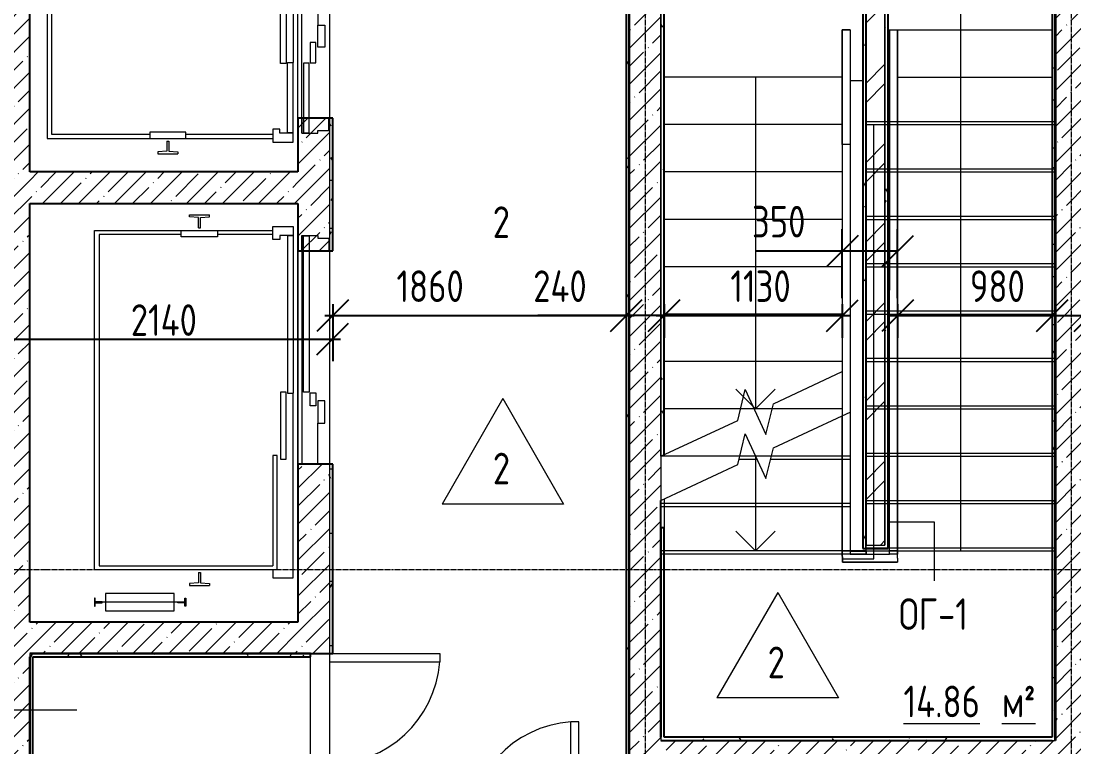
# Model space of a CAD drawing. Header units: millimetres. Extents: x -11854 to 4360091, y -19344 to 4989148.
# Drawn here: x 62167 to 68840, y 17427 to 22023 of the extents above; entities that cross this region are included whole.
import ezdxf

# ---------------------------------------------------------------- set-up
doc = ezdxf.new("R2010")
doc.units = ezdxf.units.MM
doc.linetypes.add('Линия сетки', pattern=[22.225, 12.7, -3.175, 3.175, -3.175])
doc.linetypes.add('Сверху', pattern=[3.96875, 2.38125, -1.5875])
doc.layers.get('0').update_dxf_attribs({"color": 254})
doc.layers.get('Defpoints').update_dxf_attribs({"color": 254})
for name, color, linetype, lineweight in [('_Сверху_ - Верхние поручни', 254, 'Сверху', 9), ('A-ANNO-DIMS', 254, 'Continuous', 9), ('A-AREA-IDEN', 254, 'Continuous', 9), ('A-DOOR', 254, 'Continuous', 9), ('A-FLOR', 254, 'Continuous', 9), ('A-FLOR-HRAL-IDEN', 254, 'Continuous', 9), ('A-WALL', 254, 'Continuous', 9), ('Q-SPCQ', 254, 'Continuous', 9), ('S-GRID', 254, 'Continuous', 9), ('S-STRS', 254, 'Continuous', 9), ('S-STRS-ANNO', 254, 'Continuous', 9), ('S-STRS-MBND', 254, 'Сверху', 9), ('Верхние поручни', 254, 'Continuous', 9)]:
    doc.layers.add(name, color=color, linetype=linetype, lineweight=lineweight)
doc.styles.add('ISOCPEUR', font='isocpeur.ttf', dxfattribs={"width": 0.8, "height": 200})
doc.styles.add('ISOCPEUR_B', font='', dxfattribs={"width": 0.8, "height": 200})
doc.styles.add('ISOCPEUR_B_1', font='', dxfattribs={"width": 0.8, "height": 200})
doc.styles.get('ISOCPEUR_B').set_extended_font_data('ISOCPEUR', bold=True)
doc.styles.get('ISOCPEUR_B_1').set_extended_font_data('ISOCPEUR', bold=True)
doc.dimstyles.new('2_0_мм_ISOCPEUR', dxfattribs={"dimscale": 304.8, "dimtxt": 199.196235, "dimasz": 0.656168, "dimexe": 0.459318, "dimexo": 0.625, "dimgap": 0.065617, "dimtad": 1, "dimdec": 0, "dimtxsty": 'ISOCPEUR', "dimblk1": 'OBLIQUE', "dimblk2": 'OBLIQUE', "dimsah": 1, "dimcen": 2.5, "dimdle": 0.164042, "dimazin": 3, "dimtfac": 1, "dimtix": 1, "dimtmove": 0, "dimatfit": 3, "dimfxl": 0.787402, "dimfxlon": 1, "dimtvp": 1, "dimarcsym": 2})
doc.dimstyles.new('2_0_мм_ISOCPEUR_1', dxfattribs={"dimscale": 304.8, "dimtxt": 199.196235, "dimasz": 0.656168, "dimexe": 0.459318, "dimexo": 0.625, "dimgap": 0.065617, "dimtad": 1, "dimdec": 0, "dimtxsty": 'ISOCPEUR', "dimblk1": 'OBLIQUE', "dimblk2": 'OBLIQUE', "dimsah": 1, "dimcen": 2.5, "dimdle": 0.164042, "dimazin": 3, "dimtfac": 1, "dimtix": 1, "dimtmove": 1, "dimatfit": 3, "dimfxl": 0.787402, "dimfxlon": 1, "dimtvp": 1, "dimarcsym": 2})
pattern_1 = [(45, (542041.67, 20914.14), (-114.049253, 114.049253), []), (45, (542155.72, 20914.14), (-114.049253, 114.049253), [201.613, -40.323, 3.353, -36.97])]
pattern_2 = [(0, (542041.67, 20914.14), (406.4, 101.6), [33.528, -271.272, 33.528, -271.272, -1625.6]), (0, (542041.67, 20914.14), (406.4, 101.6), [-609.6, 33.528, -576.072, 33.528, -271.272, -711.2]), (0, (542041.67, 20914.14), (406.4, 101.6), [-1524, 33.528, -169.672, 33.528, -474.472]), (120, (542194.07, 20964.94), (-291.18818, 301.152724), [33.528, -271.272, 33.528, -1896.872]), (120, (542194.07, 20964.94), (-291.18818, 301.152724), [-338.328, -271.272, 33.528, -576.072, -1016]), (120, (542194.07, 20964.94), (-291.18818, 301.152724), [-1219.2, 33.528, -271.272, 33.528, -677.672]), (120, (542194.07, 20964.94), (-291.18818, 301.152724), [-1557.528, -169.672, 33.528, -474.472]), (240, (542244.87, 21168.14), (-115.21182, -402.752724), [33.528, -271.272, 33.528, -1896.872]), (240, (542244.87, 21168.14), (-115.21182, -402.752724), [-338.328, -271.272, 33.528, -576.072, -1016]), (240, (542244.87, 21168.14), (-115.21182, -402.752724), [-1219.2, 33.528, -271.272, 33.528, -677.672]), (240, (542244.87, 21168.14), (-115.21182, -402.752724), [-1557.528, -169.672, 33.528, -474.472])]

# ---------------------------------------------------------------- blocks, each defined once
blk = doc.blocks.new('Одиночные-Щитовые - Дверной блок внутренний глухой ДГ 21х7-6783225-1Б')
at = {"layer": 'A-DOOR', "lineweight": 18}
for p, q in [((299, -60), (299, -758.1)), ((350, -60), (299, -60)), ((350, -60), (350, -758.1)), ((350, -758.1), (299, -758.1))]:
    blk.add_line(p, q, dxfattribs=at)
at = {"layer": 'A-DOOR'}
blk.add_arc((350, -60), 700, 180, 265.82189, dxfattribs=at)
blk = doc.blocks.new('Лифт пассажирский - проем 850 - 850 x 2100 мм ст-3913854-1Б')
at = {"layer": 'Q-SPCQ'}
for p, q in [((-400, 1690), (-400, 260)), ((650, 1690), (-400, 1690)), ((650, 232.2), (650, 1690)), ((829.7, 1684.5), (829.7, 1690.5)), ((829.7, 1690.5), (879.7, 1690.5)), ((851.7, 1684.5), (829.7, 1684.5)), ((851.7, 1641), (851.7, 1684.5)), ((854.7, 1111), (854.7, 1690.5)), ((857.7, 1684.5), (857.7, 1641)), ((879.7, 1684.5), (857.7, 1684.5)), ((879.7, 1690.5), (879.7, 1684.5)), ((-375, 1660), (625, 1660)), ((-375, 1040), (-375, 1660)), ((625, 1660), (625, 260)), ((799.7, 1621), (909.7, 1621)), ((799.7, 1184.8), (799.7, 1621)), ((857.7, 1641), (851.7, 1641)), ((909.7, 1621), (909.7, 1184.8)), ((909.7, 1184.8), (799.7, 1184.8)), ((851.7, 1160.5), (851.7, 1117)), ((857.7, 1160.5), (851.7, 1160.5)), ((857.7, 1117), (857.7, 1160.5)), ((829.7, 1117), (829.7, 1111)), ((851.7, 1117), (829.7, 1117)), ((829.7, 1111), (879.7, 1111)), ((879.7, 1117), (857.7, 1117)), ((879.7, 1111), (879.7, 1117)), ((-360.2, 1040), (-400, 1040)), ((-360.2, 810), (-360.2, 1040)), ((-498, 988.5), (-498, 861.5)), ((-485, 988.5), (-498, 988.5)), ((-482.1, 931.2), (-485, 988.5)), ((732.1, 931.2), (735, 988.5)), ((735, 988.5), (748, 988.5)), ((748, 988.5), (748, 861.5)), ((-482, 918.7), (-485, 861.5)), ((-417, 931.2), (-482.1, 931.2)), ((-417, 918.7), (-482, 918.7)), ((-417, 931.2), (-417, 918.7)), ((667, 931.2), (667, 918.7)), ((667, 931.2), (732.1, 931.2)), ((667, 918.7), (732, 918.7)), ((732, 918.7), (735, 861.5)), ((-485, 861.5), (-498, 861.5)), ((-400, 810), (-360.2, 810)), ((-375, 260), (-375, 810)), ((735, 861.5), (748, 861.5)), ((-425, 260), (-425, 130)), ((-342, 260), (-425, 260)), ((-367, 214), (-342, 214)), ((-367, 130), (-367, 214)), ((-342, 214), (-342, 260)), ((74, 210.9), (498, 210.9)), ((74, 174.9), (74, 210.9)), ((475, 260), (625, 260)), ((475, 232.2), (475, 260)), ((650, 232.2), (475, 232.2)), ((498, 210.9), (498, 174.9)), ((650, 260), (700, 260)), ((700, 260), (700, 130)), ((-365, 130), (-365, 166)), ((-365, 166), (80, 166)), ((498, 174.9), (74, 174.9)), ((80, 166), (80, 130)), ((-425, 130), (-367, 130)), ((-367, 74.6), (577.1, 74.6)), ((-272.9, 74.6), (-367, 74.6)), ((-367, 74.6), (-367, -25.4)), ((-365, 130), (80, 130)), ((-272.9, 100), (577.1, 100)), ((-272.9, -95.4), (-272.9, 74.6)), ((700, 130), (80, 130)), ((577.1, 74.6), (577.1, -25.4)), ((-365, 64.5), (-365, 28.5)), ((75, 64.5), (-365, 64.5)), ((-365, 28.5), (75, 28.5)), ((75, 28.5), (75, 64.5)), ((79, 23), (79, -13)), ((207.1, 23), (79, 23)), ((207.1, -13), (207.1, 23)), ((-367, -25.4), (-350, -25.4)), ((-350, -25.4), (-350, -95.4)), ((79, -13), (207.1, -13)), ((177.1, -25.4), (317.1, -25.4)), ((177.1, -69.5), (177.1, -25.4)), ((317.1, -25.4), (317.1, -69.5)), ((577.1, -25.4), (317.1, -25.4)), ((-350, -95.4), (-272.9, -95.4)), ((317.1, -69.5), (177.1, -69.5))]:
    blk.add_line(p, q, dxfattribs=at)
blk = doc.blocks.new('Электрический подъемник- стеновой - 1350х2100 ст-4747663-1Б')
at = {"layer": 'Q-SPCQ'}
for p, q in [((-900, 95.4), (-820, 95.4)), ((-900, 25.4), (-900, 95.4)), ((-820, 95.4), (-820, -74.6)), ((130, 69.5), (130, 25.4)), ((270, 69.5), (130, 69.5)), ((270, 25.4), (270, 69.5)), ((-917, 25.4), (-900, 25.4)), ((-917, -74.6), (-917, 25.4)), ((79, 13), (160, 13)), ((79, -23), (79, 13)), ((130, 25.4), (270, 25.4)), ((160, 13), (160, -23)), ((530, 25.4), (270, 25.4)), ((530, -74.6), (530, 25.4)), ((-915, -28.5), (75, -28.5)), ((-915, -64.5), (-915, -28.5)), ((75, -64.5), (-915, -64.5)), ((75, -28.5), (75, -64.5)), ((160, -23), (79, -23)), ((-975, -130), (-917, -130)), ((-975, -260), (-975, -130)), ((-917, -74.6), (530, -74.6)), ((-820, -74.6), (-917, -74.6)), ((-917, -130), (-917, -214)), ((-915, -130), (80, -130)), ((-915, -130), (-915, -166)), ((-820, -100), (530, -100)), ((1250, -130), (80, -130)), ((80, -166), (80, -130)), ((1250, -260), (1250, -130)), ((-915, -166), (80, -166)), ((498, -174.9), (74, -174.9)), ((74, -174.9), (74, -210.9)), ((498, -210.9), (498, -174.9)), ((-892, -260), (-975, -260)), ((-950, -1390), (-950, -260)), ((-925, -260), (-925, -610)), ((-917, -214), (-892, -214)), ((-892, -214), (-892, -260)), ((74, -210.9), (498, -210.9)), ((475, -232.2), (475, -260)), ((1200, -232.2), (475, -232.2)), ((475, -260), (1175, -260)), ((1175, -1360), (1175, -260)), ((1200, -232.2), (1200, -1390)), ((1200, -260), (1250, -260)), ((-1035, -661.5), (-1048, -661.5)), ((-1048, -788.5), (-1048, -661.5)), ((-1032, -718.7), (-1035, -661.5)), ((-950, -610), (-910.2, -610)), ((-910.2, -610), (-910.2, -840)), ((1282, -718.7), (1285, -661.5)), ((1285, -661.5), (1298, -661.5)), ((1298, -788.5), (1298, -661.5)), ((-1032.1, -731.2), (-1035, -788.5)), ((-967, -731.2), (-1032.1, -731.2)), ((-967, -718.7), (-1032, -718.7)), ((-967, -731.2), (-967, -718.7)), ((1217, -718.7), (1282, -718.7)), ((1217, -731.2), (1217, -718.7)), ((1217, -731.2), (1282.1, -731.2)), ((1282.1, -731.2), (1285, -788.5)), ((-1035, -788.5), (-1048, -788.5)), ((1285, -788.5), (1298, -788.5)), ((-910.2, -840), (-950, -840)), ((-925, -840), (-925, -1360)), ((1379.7, -817), (1379.7, -811)), ((1379.7, -811), (1429.7, -811)), ((1401.7, -817), (1379.7, -817)), ((1401.7, -860.5), (1401.7, -817)), ((1407.7, -860.5), (1401.7, -860.5)), ((1404.7, -811), (1404.7, -1390.5)), ((1407.7, -817), (1407.7, -860.5)), ((1429.7, -817), (1407.7, -817)), ((1429.7, -811), (1429.7, -817)), ((1349.7, -884.8), (1349.7, -1321)), ((1459.7, -884.8), (1349.7, -884.8)), ((1459.7, -1321), (1459.7, -884.8)), ((1349.7, -1321), (1459.7, -1321)), ((1200, -1390), (-950, -1390)), ((-925, -1360), (1175, -1360)), ((1379.7, -1384.5), (1379.7, -1390.5)), ((1401.7, -1384.5), (1379.7, -1384.5)), ((1379.7, -1390.5), (1429.7, -1390.5)), ((1401.7, -1341), (1401.7, -1384.5)), ((1407.7, -1341), (1401.7, -1341)), ((1407.7, -1384.5), (1407.7, -1341)), ((1429.7, -1384.5), (1407.7, -1384.5)), ((1429.7, -1390.5), (1429.7, -1384.5))]:
    blk.add_line(p, q, dxfattribs=at)
blk = doc.blocks.new('Тип верхнего поручня - Верхний поручень_Внутренний_-4784512-1Б')
at = {"layer": 'Верхние поручни'}
for p, q in [((-397750.3, -26956.5), (-397700.3, -26956)), ((-397720.3, -30256.4), (-397750.3, -26956.5)), ((-397700.3, -26956), (-397670.3, -30255.9)), ((-398020.3, -30259.1), (-398028.1, -29402.7)), ((-397978.3, -29378.9), (-397970.3, -30258.6)), ((-398020.3, -30259.1), (-397970.3, -30258.6)), ((-398019.6, -30329.1), (-398020.3, -30259.1)), ((-397970.3, -30258.6), (-397895.3, -30258)), ((-397970.3, -30258.6), (-397970.1, -30278.6)), ((-397970.1, -30278.6), (-397720.1, -30276.4)), ((-397895.3, -30258), (-397869.9, -30257.7)), ((-397720.3, -30256.4), (-397670.3, -30255.9)), ((-397670.3, -30255.9), (-397720.3, -30256.4)), ((-397720.1, -30276.4), (-397720.3, -30256.4)), ((-397670.1, -30275.9), (-397720.1, -30276.4)), ((-397670.3, -30255.9), (-397670.1, -30275.9)), ((-397669.6, -30325.9), (-398019.6, -30329.1)), ((-397669.9, -30300.8), (-397669.6, -30325.9))]:
    blk.add_line(p, q, dxfattribs=at)
blk = doc.blocks.new('Тип верхнего поручня - Верхний поручень_Внутренний_-V16-1Б')
at = {"layer": 'Верхние поручни'}
for p, q in [((-397750.3, -26956.5), (-397700.3, -26956)), ((-397720.3, -30256.4), (-397750.3, -26956.5)), ((-397670.3, -30255.9), (-397700.3, -26956)), ((-398028.1, -29402.7), (-398020.3, -30259.1)), ((-397978.3, -29378.9), (-397970.3, -30258.6)), ((-398020.3, -30259.1), (-398019.6, -30329.1)), ((-397970.3, -30258.6), (-397869.9, -30257.7)), ((-397970.3, -30258.6), (-397970.1, -30278.6)), ((-397970.1, -30278.6), (-397720.1, -30276.4)), ((-397720.1, -30276.4), (-397720.3, -30256.4)), ((-397669.9, -30300.9), (-397670.3, -30255.9)), ((-398019.6, -30329.1), (-397669.6, -30325.9))]:
    blk.add_line(p, q, dxfattribs=at)
blk = doc.blocks.new('Тип верхнего поручня - Верхний поручень_Внутренний_-4875667-1Б')
at = {"layer": 'Верхние поручни'}
for p, q in [((-398050.7, -26959.2), (-398000.7, -26958.8)), ((-398000.7, -26958.8), (-397994.1, -27684.6)), ((-398044.1, -27685), (-398050.7, -26959.2)), ((-397994.1, -27684.6), (-398044.1, -27685))]:
    blk.add_line(p, q, dxfattribs=at)
blk = doc.blocks.new('Тип верхнего поручня - Верхний поручень_Внутренний_-V17-1Б')
at = {"layer": '_Сверху_ - Верхние поручни'}
for p, q in [((-397894.5, -27557.8), (-397844.5, -27557.4)), ((-397869.9, -30258.1), (-397894.5, -27557.8)), ((-397819.4, -30307.7), (-397844.5, -27557.4)), ((-398028.5, -29402.9), (-398021.3, -30184.5)), ((-397978.7, -29379.1), (-397971.3, -30184)), ((-398021.3, -30184.5), (-398020.2, -30309.5)), ((-397971.3, -30184), (-397970.7, -30259)), ((-397970.7, -30259), (-397869.9, -30258.1)), ((-398020.2, -30309.5), (-397819.4, -30307.7))]:
    blk.add_line(p, q, dxfattribs=at)
at = {"layer": 'Верхние поручни'}
for p, q in [((-398000.7, -26958.8), (-398050.7, -26959.2)), ((-398000.7, -26958.8), (-397978.7, -29379.1)), ((-398050.7, -26959.2), (-398028.5, -29402.9)), ((-398028.5, -29402.9), (-397978.7, -29379.1))]:
    blk.add_line(p, q, dxfattribs=at)
blk = doc.blocks.new('Одиночные-Щитовые - Дверной блок внутренний глухой ДГ 21х7 Л-4592465-1Б')
at = {"layer": 'A-DOOR', "lineweight": 18}
for p, q in [((299, 100), (299, 798.1)), ((350, 798.1), (299, 798.1)), ((350, 100), (350, 798.1)), ((350, 100), (299, 100))]:
    blk.add_line(p, q, dxfattribs=at)
at = {"layer": 'A-DOOR'}
blk.add_arc((350, 100), 700, 94.17811, 180, dxfattribs=at)
blk = doc.blocks.new('_Oblique')
at = {"color": 0, "linetype": 'ByBlock', "lineweight": -2}
blk.add_line((-0.5, -0.5), (0.5, 0.5), dxfattribs=at)
blk = doc.blocks.new('*D827')
at = {"layer": 'A-ANNO-DIMS', "color": 0, "lineweight": -2, "transparency": 16777216}
for p, q in [((62002.5, 20230.5), (62002.5, 19869.5)), ((64142.5, 20230.5), (64142.5, 19869.5)), ((61952.5, 20009.5), (64192.5, 20009.5))]:
    blk.add_line(p, q, dxfattribs=at)
at = {"layer": 'Defpoints', "color": 0, "transparency": 16777216}
for p in [(62002.5, 20249.5), (64142.5, 20249.5), (64142.5, 20009.5)]:
    blk.add_point(p, dxfattribs=at)
at = {"layer": 'A-ANNO-DIMS', "color": 0, "lineweight": -2, "transparency": 16777216, "xscale": 200, "yscale": 200, "zscale": 200, "rotation": 180}
blk.add_blockref('_Oblique', (62002.5, 20009.5), dxfattribs=at)
at = {"layer": 'A-ANNO-DIMS', "color": 0, "lineweight": -2, "transparency": 16777216, "xscale": 200, "yscale": 200, "zscale": 200}
blk.add_blockref('_Oblique', (64142.5, 20009.5), dxfattribs=at)
at = {"layer": 'A-ANNO-DIMS', "color": 0, "transparency": 16777216, "insert": (63072.5, 20129.5), "char_height": 200, "width": 514.846, "attachment_point": 5, "style": 'ISOCPEUR'}
blk.add_mtext('\\A1;2140', dxfattribs=at)
blk = doc.blocks.new('*D828')
at = {"layer": 'A-ANNO-DIMS', "color": 0, "lineweight": -2, "transparency": 16777216}
for p, q in [((64142.5, 20230.5), (64142.5, 20017.5)), ((66002.5, 20230.5), (66002.5, 20017.5)), ((64092.5, 20157.5), (66052.5, 20157.5))]:
    blk.add_line(p, q, dxfattribs=at)
at = {"layer": 'Defpoints', "color": 0, "transparency": 16777216}
for p in [(64142.5, 20249.5), (66002.5, 20249.5), (66002.5, 20157.5)]:
    blk.add_point(p, dxfattribs=at)
at = {"layer": 'A-ANNO-DIMS', "color": 0, "lineweight": -2, "transparency": 16777216, "xscale": 200, "yscale": 200, "zscale": 200, "rotation": 180}
blk.add_blockref('_Oblique', (64142.5, 20157.5), dxfattribs=at)
at = {"layer": 'A-ANNO-DIMS', "color": 0, "lineweight": -2, "transparency": 16777216, "xscale": 200, "yscale": 200, "zscale": 200}
blk.add_blockref('_Oblique', (66002.5, 20157.5), dxfattribs=at)
at = {"layer": 'A-ANNO-DIMS', "color": 0, "transparency": 16777216, "insert": (64546.8, 20444.1), "char_height": 200, "width": 496.458, "attachment_point": 1, "line_spacing_factor": 1.149209, "style": 'ISOCPEUR'}
blk.add_mtext('\\A1;1860', dxfattribs=at)
blk = doc.blocks.new('*D829')
at = {"layer": 'A-ANNO-DIMS', "color": 0, "lineweight": -2, "transparency": 16777216}
for p, q in [((66002.5, 20230.5), (66002.5, 20017.5)), ((66242.5, 20230.5), (66242.5, 20017.5)), ((66002.5, 20157.5), (65442.5, 20157.5)), ((66242.5, 20157.5), (65952.5, 20157.5))]:
    blk.add_line(p, q, dxfattribs=at)
at = {"layer": 'Defpoints', "color": 0, "transparency": 16777216}
for p in [(66002.5, 20249.5), (66242.5, 20249.5), (66242.5, 20157.5)]:
    blk.add_point(p, dxfattribs=at)
at = {"layer": 'A-ANNO-DIMS', "color": 0, "lineweight": -2, "transparency": 16777216, "xscale": 200, "yscale": 200, "zscale": 200, "rotation": 180}
blk.add_blockref('_Oblique', (66002.5, 20157.5), dxfattribs=at)
at = {"layer": 'A-ANNO-DIMS', "color": 0, "lineweight": -2, "transparency": 16777216, "xscale": 200, "yscale": 200, "zscale": 200}
blk.add_blockref('_Oblique', (66242.5, 20157.5), dxfattribs=at)
at = {"layer": 'A-ANNO-DIMS', "color": 0, "transparency": 16777216, "insert": (65413.3, 20444.1), "char_height": 200, "width": 418.312, "attachment_point": 1, "line_spacing_factor": 1.149209, "style": 'ISOCPEUR'}
blk.add_mtext('\\A1;240', dxfattribs=at)
blk = doc.blocks.new('*D830')
at = {"layer": 'A-ANNO-DIMS', "color": 0, "lineweight": -2, "transparency": 16777216}
for p, q in [((66242.5, 20230.5), (66242.5, 20017.5)), ((67372.2, 20230.5), (67372.2, 20017.5)), ((66192.5, 20157.5), (67422.2, 20157.5))]:
    blk.add_line(p, q, dxfattribs=at)
at = {"layer": 'Defpoints', "color": 0, "transparency": 16777216}
for p in [(66242.5, 20249.5), (67372.2, 20249.5), (67372.2, 20157.5)]:
    blk.add_point(p, dxfattribs=at)
at = {"layer": 'A-ANNO-DIMS', "color": 0, "lineweight": -2, "transparency": 16777216, "xscale": 200, "yscale": 200, "zscale": 200, "rotation": 180}
blk.add_blockref('_Oblique', (66242.5, 20157.5), dxfattribs=at)
at = {"layer": 'A-ANNO-DIMS', "color": 0, "lineweight": -2, "transparency": 16777216, "xscale": 200, "yscale": 200, "zscale": 200}
blk.add_blockref('_Oblique', (67372.2, 20157.5), dxfattribs=at)
at = {"layer": 'A-ANNO-DIMS', "color": 0, "transparency": 16777216, "insert": (66663.1, 20444.1), "char_height": 200, "width": 459.684, "attachment_point": 1, "line_spacing_factor": 1.149209, "style": 'ISOCPEUR'}
blk.add_mtext('\\A1;1130', dxfattribs=at)
blk = doc.blocks.new('*D831')
at = {"layer": 'A-ANNO-DIMS', "color": 0, "lineweight": -2, "transparency": 16777216}
for p, q in [((67372.2, 20268.6), (67372.2, 20705.9)), ((67722.6, 20268.6), (67722.6, 20705.9)), ((67372.2, 20565.9), (66828.2, 20565.9)), ((67722.6, 20565.9), (67322.2, 20565.9))]:
    blk.add_line(p, q, dxfattribs=at)
at = {"layer": 'Defpoints', "color": 0, "transparency": 16777216}
for p in [(67722.6, 20565.9), (67372.2, 20249.5), (67722.6, 20249.5)]:
    blk.add_point(p, dxfattribs=at)
at = {"layer": 'A-ANNO-DIMS', "color": 0, "lineweight": -2, "transparency": 16777216, "xscale": 200, "yscale": 200, "zscale": 200, "rotation": 180}
blk.add_blockref('_Oblique', (67372.2, 20565.9), dxfattribs=at)
at = {"layer": 'A-ANNO-DIMS', "color": 0, "lineweight": -2, "transparency": 16777216, "xscale": 200, "yscale": 200, "zscale": 200}
blk.add_blockref('_Oblique', (67722.6, 20565.9), dxfattribs=at)
at = {"layer": 'A-ANNO-DIMS', "color": 0, "transparency": 16777216, "insert": (66800.2, 20852.5), "char_height": 200, "width": 399.925, "attachment_point": 1, "line_spacing_factor": 1.149209, "style": 'ISOCPEUR'}
blk.add_mtext('\\A1;350', dxfattribs=at)
blk = doc.blocks.new('*D832')
at = {"layer": 'A-ANNO-DIMS', "color": 0, "lineweight": -2, "transparency": 16777216}
for p, q in [((67722.6, 20230.5), (67722.6, 20017.5)), ((68702.5, 20230.5), (68702.5, 20017.5)), ((67672.6, 20157.5), (68752.5, 20157.5))]:
    blk.add_line(p, q, dxfattribs=at)
at = {"layer": 'Defpoints', "color": 0, "transparency": 16777216}
for p in [(67722.6, 20249.5), (68702.5, 20249.5), (68702.5, 20157.5)]:
    blk.add_point(p, dxfattribs=at)
at = {"layer": 'A-ANNO-DIMS', "color": 0, "lineweight": -2, "transparency": 16777216, "xscale": 200, "yscale": 200, "zscale": 200, "rotation": 180}
blk.add_blockref('_Oblique', (67722.6, 20157.5), dxfattribs=at)
at = {"layer": 'A-ANNO-DIMS', "color": 0, "lineweight": -2, "transparency": 16777216, "xscale": 200, "yscale": 200, "zscale": 200}
blk.add_blockref('_Oblique', (68702.5, 20157.5), dxfattribs=at)
at = {"layer": 'A-ANNO-DIMS', "color": 0, "transparency": 16777216, "insert": (68180.9, 20444.1), "char_height": 200, "width": 399.925, "attachment_point": 1, "line_spacing_factor": 1.149209, "style": 'ISOCPEUR'}
blk.add_mtext('\\A1;980', dxfattribs=at)
blk = doc.blocks.new('*D833')
at = {"layer": 'A-ANNO-DIMS', "color": 0, "lineweight": -2, "transparency": 16777216}
for p, q in [((68702.5, 20230.5), (68702.5, 20017.5)), ((68942.5, 20230.5), (68942.5, 20017.5)), ((68652.5, 20157.5), (68942.5, 20157.5)), ((68942.5, 20157.5), (69503, 20157.5))]:
    blk.add_line(p, q, dxfattribs=at)
at = {"layer": 'Defpoints', "color": 0, "transparency": 16777216}
for p in [(68702.5, 20249.5), (68942.5, 20249.5), (68942.5, 20157.5)]:
    blk.add_point(p, dxfattribs=at)
at = {"layer": 'A-ANNO-DIMS', "color": 0, "lineweight": -2, "transparency": 16777216, "xscale": 200, "yscale": 200, "zscale": 200, "rotation": 180}
blk.add_blockref('_Oblique', (68702.5, 20157.5), dxfattribs=at)
at = {"layer": 'A-ANNO-DIMS', "color": 0, "lineweight": -2, "transparency": 16777216, "xscale": 200, "yscale": 200, "zscale": 200}
blk.add_blockref('_Oblique', (68942.5, 20157.5), dxfattribs=at)
at = {"layer": 'A-ANNO-DIMS', "color": 0, "transparency": 16777216, "insert": (69113.8, 20444.1), "char_height": 200, "width": 418.312, "attachment_point": 1, "line_spacing_factor": 1.149209, "style": 'ISOCPEUR'}
blk.add_mtext('\\A1;240', dxfattribs=at)
blk = doc.blocks.new('МАРКА ПОМЕЩЕНИЯ - ПОЛЫ - ОТДЕЛКА ПОЛА-6347798-1Б')
at = {"layer": 'A-AREA-IDEN'}
for p, q in [((0, 4.233), (-3.855, -2.444)), ((0, 4.233), (3.855, -2.444)), ((3.855, -2.444), (-3.855, -2.444))]:
    blk.add_line(p, q, dxfattribs=at)

msp = doc.modelspace()

# ---------------------------------------------------------------- hatches: boundary and pattern name
at = {"layer": 'A-WALL'}
h = msp.add_hatch(dxfattribs=at)
h.set_pattern_fill('FP_5', color=8, style=0, pattern_type=2)
h.set_pattern_definition(pattern_2)
h.paths.add_polyline_path([(67642.5, 18704), (67662.5, 18704), (67662.5, 24337.4), (67642.5, 24337.4), (67642.5, 18896.1)])
h.paths.add_polyline_path([(67642.5, 25337.4), (67662.5, 25337.4), (67662.5, 25387.4), (67642.5, 25387.4)])
h = msp.add_hatch(dxfattribs=at)
h.set_pattern_fill('FP_5', color=8, style=0, pattern_type=2)
h.set_pattern_definition(pattern_2)
h.paths.add_polyline_path([(68702.5, 17467.4), (68722.5, 17467.4), (68722.5, 25387.4), (68702.5, 25387.4), (68702.5, 17487.4)])
h = msp.add_hatch(dxfattribs=at)
h.set_pattern_fill('FP_1', color=8, style=0, pattern_type=2)
h.set_pattern_definition(pattern_1)
h.paths.add_polyline_path([(62022.6, 16887.4), (62222.6, 16887.4), (62222.6, 23017.4), (62022.6, 23017.4), (62022.6, 16927)])
h = msp.add_hatch(dxfattribs=at)
h.set_pattern_fill('FP_1', color=8, style=0, pattern_type=2)
h.set_pattern_definition(pattern_1)
h.paths.add_polyline_path([(68722.6, 16687.4), (68922.6, 16687.4), (68922.6, 23017.4), (68722.6, 23017.4), (68722.6, 16807.4)])
h = msp.add_hatch(dxfattribs=at)
h.set_pattern_fill('FP_1', color=8, style=0, pattern_type=2)
h.set_pattern_definition(pattern_1)
h.paths.add_polyline_path([(63922.6, 18017.4), (64122.6, 18017.4), (64122.6, 19217.4), (63922.6, 19217.4), (63922.6, 18217.4)])
h.paths.add_polyline_path([(63922.6, 20567.4), (64122.6, 20567.4), (64122.6, 21407.4), (63922.6, 21407.4), (63922.6, 20867.4)])
h.paths.add_polyline_path([(63922.6, 22257.4), (64122.6, 22257.4), (64122.6, 22617.4), (63922.6, 22617.4)])
h = msp.add_hatch(dxfattribs=at)
h.set_pattern_fill('FP_5', color=8, style=0, pattern_type=2)
h.set_pattern_definition(pattern_2)
h.paths.add_polyline_path([(64142.5, 16907.4), (64142.5, 17317.4), (64122.5, 17317.4), (64122.5, 16907.4)])
h.paths.add_polyline_path([(64122.5, 18017.4), (64142.5, 18017.4), (64142.5, 19217.4), (64122.5, 19217.4)])
h.paths.add_polyline_path([(64122.5, 20567.4), (64142.5, 20567.4), (64142.5, 21407.4), (64122.5, 21407.4)])
h.paths.add_polyline_path([(64122.5, 22257.4), (64142.5, 22257.4), (64142.5, 22597.4), (64122.5, 22597.4)])
h = msp.add_hatch(dxfattribs=at)
h.set_pattern_fill('FP_1', color=8, style=0, pattern_type=2)
h.set_pattern_definition(pattern_1)
h.paths.add_polyline_path([(66022.6, 16687.4), (66222.6, 16687.4), (66222.6, 22617.4), (66022.6, 22617.4), (66022.6, 16887.4)])
h = msp.add_hatch(dxfattribs=at)
h.set_pattern_fill('FP_5', color=8, style=0, pattern_type=2)
h.set_pattern_definition(pattern_2)
h.paths.add_polyline_path([(66222.5, 19267.4), (66242.5, 19267.4), (66242.5, 22617.4), (66222.5, 22617.4), (66222.5, 19388.4)])
h = msp.add_hatch(dxfattribs=at)
h.set_pattern_fill('FP_5', color=8, style=0, pattern_type=2)
h.set_pattern_definition(pattern_2)
h.paths.add_polyline_path([(67502.5, 18684), (67522.5, 18684), (67522.5, 22597.4), (67502.5, 22597.4), (67502.5, 18896.1)])
h = msp.add_hatch(dxfattribs=at)
h.set_pattern_fill('FP_3', color=8, style=0, pattern_type=2)
h.set_pattern_definition([(45, (542041.67, 20914.14), (-251.44717, 251.44717), []), (45, (542041.67, 21295.14), (-251.44717, 251.44717), [])])
h.paths.add_polyline_path([(67522.6, 18704), (67642.6, 18704), (67642.6, 22617.4), (67522.6, 22617.4), (67522.6, 18896.1)])
h = msp.add_hatch(dxfattribs=at)
h.set_pattern_fill('FP_5', color=8, style=0, pattern_type=2)
h.set_pattern_definition(pattern_2)
h.paths.add_polyline_path([(66002.5, 16887.4), (66022.5, 16887.4), (66022.5, 22332.4), (66002.5, 22332.4), (66002.5, 16907.4)])
h = msp.add_hatch(dxfattribs=at)
h.set_pattern_fill('FP_1', color=8, style=0, pattern_type=2)
h.set_pattern_definition(pattern_1)
h.paths.add_polyline_path([(62222.6, 20867.4), (63922.6, 20867.4), (63922.6, 21067.4), (62222.6, 21067.4)])
h = msp.add_hatch(dxfattribs=at)
h.set_pattern_fill('FP_1', color=8, style=0, pattern_type=2)
h.set_pattern_definition(pattern_1)
h.paths.add_polyline_path([(62222.6, 18017.4), (63922.6, 18017.4), (63922.6, 18217.4), (62222.6, 18217.4)])
h = msp.add_hatch(dxfattribs=at)
h.set_pattern_fill('FP_5', color=8, style=0, pattern_type=2)
h.set_pattern_definition(pattern_2)
h.paths.add_polyline_path([(64002.5, 17997.4), (64002.5, 18017.4), (62222.6, 18017.4), (62222.6, 17997.4), (62865.1, 17997.4)])
h = msp.add_hatch(dxfattribs=at)
h.set_pattern_fill('FP_5', color=8, style=0, pattern_type=2)
h.set_pattern_definition(pattern_2)
h.paths.add_polyline_path([(62222.5, 16907.4), (62242.5, 16907.4), (62242.5, 17997.4), (62222.5, 17997.4), (62222.5, 16927)])
h = msp.add_hatch(dxfattribs=at)
h.set_pattern_fill('FP_5', color=8, style=0, pattern_type=2)
h.set_pattern_definition(pattern_2)
h.paths.add_polyline_path([(68702.5, 17467.4), (68702.5, 17487.4), (66222.6, 17487.4), (66222.6, 17467.4), (67546.1, 17467.4)])
h = msp.add_hatch(dxfattribs=at)
h.set_pattern_fill('FP_1', color=8, style=0, pattern_type=2)
h.set_pattern_definition(pattern_1)
h.paths.add_polyline_path([(66222.6, 17267.4), (68722.6, 17267.4), (68722.6, 17467.4), (66222.6, 17467.4)])

# ---------------------------------------------------------------- linework, layer by layer
at = {"layer": 'A-AREA-IDEN', "color": 8}
msp.add_line((62520.3, 17659.1), (61558, 17659.1), dxfattribs=at)
at = {"layer": 'A-FLOR', "color": 8}
msp.add_line((67422.6, 21647.4), (67502.5, 21647.4), dxfattribs=at)
at = {"layer": 'A-FLOR-HRAL-IDEN', "color": 8}
for p, q in [((67672.6, 18850.9), (67955.6, 18850.9)), ((67955.6, 18850.9), (67955.6, 18478.7))]:
    msp.add_line(p, q, dxfattribs=at)
at = {"layer": 'A-WALL', "color": 8, "lineweight": 25}
for p, q in [((68702.5, 25367.4), (68702.5, 17487.4)), ((68722.5, 17467.4), (68722.5, 25387.4)), ((67662.5, 18684), (67662.5, 24337.4)), ((68722.6, 23117.4), (68722.6, 17467.4)), ((62222.6, 21067.4), (62222.6, 22617.4)), ((66242.5, 19267.4), (66242.5, 22617.4)), ((67502.5, 22597.4), (67502.5, 18684)), ((66002.5, 22332.4), (66002.5, 16907.4)), ((66022.5, 16887.4), (66022.5, 22332.4)), ((66022.6, 22332.4), (66022.6, 16887.4)), ((63922.6, 21407.4), (63922.6, 21067.4)), ((64142.5, 21407.4), (63922.6, 21407.4)), ((64142.5, 20567.4), (64142.5, 21407.4)), ((63922.6, 21067.4), (62222.6, 21067.4)), ((62222.6, 18217.4), (62222.6, 20867.4)), ((62222.6, 20867.4), (63922.6, 20867.4)), ((63922.6, 20867.4), (63922.6, 20567.4)), ((63922.6, 20567.4), (64142.5, 20567.4)), ((63922.6, 19217.4), (63922.6, 18217.4)), ((64142.5, 19217.4), (63922.6, 19217.4)), ((64142.5, 18017.4), (64142.5, 19217.4)), ((66222.6, 17487.4), (66222.6, 18987.6)), ((66242.6, 18814.2), (66222.6, 18814.2)), ((66222.6, 18814.2), (66222.6, 17487.4)), ((66242.6, 17487.4), (66242.6, 18814.2)), ((67502.5, 18684), (67662.5, 18684)), ((63922.6, 18217.4), (62222.6, 18217.4)), ((62222.6, 18017.4), (64122.6, 18017.4)), ((64002.5, 18017.4), (62222.6, 18017.4)), ((64002.5, 17997.4), (64002.5, 18017.4)), ((64122.5, 18017.4), (64142.5, 18017.4)), ((62222.5, 17997.4), (62222.5, 16907.4)), ((62222.6, 16907.4), (62222.6, 17997.4)), ((62242.5, 17997.4), (64002.5, 17997.4)), ((62242.5, 16907.4), (62242.5, 17997.4)), ((68702.5, 17487.4), (66242.6, 17487.4)), ((66222.6, 17467.4), (68702.5, 17467.4))]:
    msp.add_line(p, q, dxfattribs=at)
at = {"layer": 'A-WALL', "color": 8}
for p, q in [((67642.5, 24337.4), (67642.5, 18704)), ((64122.6, 22617.4), (64122.6, 18017.4)), ((66222.5, 22617.4), (66222.5, 19267.4)), ((66222.6, 19267.4), (66222.6, 22617.4)), ((67522.5, 18704), (67522.5, 22597.4)), ((67522.6, 22617.4), (67522.6, 18704)), ((67642.6, 18704), (67642.6, 22617.4)), ((63922.6, 21407.4), (63922.6, 22257.4)), ((64122.5, 21407.4), (64122.5, 20567.4)), ((63922.6, 19217.4), (63922.6, 20567.4)), ((64122.5, 19217.4), (64122.5, 18017.4)), ((66242.6, 18997), (66242.6, 18814.2)), ((67522.6, 18704), (67642.6, 18704)), ((62222.6, 18017.4), (62222.6, 17997.4)), ((64002.6, 16887.4), (64002.6, 18017.4)), ((64122.6, 18017.4), (64122.6, 16887.4)), ((66222.6, 17487.4), (66222.6, 17467.4)), ((68702.5, 17467.4), (68722.6, 17467.4))]:
    msp.add_line(p, q, dxfattribs=at)
at = {"layer": 'S-GRID', "color": 8, "linetype": 'Линия сетки'}
for p, q in [((66122.6, 26233.7), (66122.6, -3986)), ((68822.6, 26233.7), (68822.6, -3986)), ((84219.3, 18547.4), (45556.2, 18547.4))]:
    msp.add_line(p, q, dxfattribs=at)
at = {"layer": 'S-STRS', "color": 8}
for p, q in [((67422.6, 21967.4), (67422.6, 21667.4)), ((67662.5, 21967.4), (67672.6, 21967.4)), ((67722.6, 21967.4), (68702.5, 21967.4)), ((67372.2, 21667.4), (66242.5, 21667.4)), ((67422.6, 21667.4), (67422.6, 21367.4)), ((67662.5, 21667.4), (67672.6, 21667.4)), ((67722.6, 21667.4), (68702.5, 21667.4)), ((67372.2, 21367.4), (66242.5, 21367.4)), ((67422.6, 21367.4), (67422.6, 21067.4)), ((67662.5, 21367.4), (67672.6, 21367.4)), ((67722.6, 21367.4), (68702.5, 21367.4)), ((67372.2, 21067.4), (66242.5, 21067.4)), ((67422.6, 21067.4), (67422.6, 20767.4)), ((67662.5, 21067.4), (67672.6, 21067.4)), ((67722.6, 21067.4), (68702.5, 21067.4)), ((67372.2, 20767.4), (66242.5, 20767.4)), ((67422.6, 20767.4), (67422.6, 20467.4)), ((67662.5, 20767.4), (67672.6, 20767.4)), ((67722.6, 20767.4), (68702.5, 20767.4)), ((67372.2, 20467.4), (66242.5, 20467.4)), ((67422.6, 20467.4), (67422.6, 20167.4)), ((67662.5, 20467.4), (67672.6, 20467.4)), ((67722.6, 20467.4), (68702.5, 20467.4)), ((67372.2, 20167.4), (66242.5, 20167.4)), ((67422.6, 20167.4), (67422.6, 19867.4)), ((67662.5, 20167.4), (67672.6, 20167.4)), ((67722.6, 20167.4), (68702.5, 20167.4)), ((67372.2, 19867.4), (66242.5, 19867.4)), ((67422.6, 19867.4), (67422.6, 19567.4)), ((67662.5, 19867.4), (67672.6, 19867.4)), ((67722.6, 19867.4), (68702.5, 19867.4)), ((67372.2, 19567.4), (66242.5, 19567.4)), ((67422.6, 19567.4), (67422.6, 19547.2)), ((67662.5, 19567.4), (67672.6, 19567.4)), ((67722.6, 19567.4), (68702.5, 19567.4)), ((66222.6, 19267.4), (66222.6, 18987.6)), ((66722.1, 19267.4), (66222.6, 19267.4)), ((66822.6, 19267.4), (66722.1, 19267.4)), ((66923, 19267.4), (66822.6, 19267.4)), ((67372.6, 19267.4), (66923, 19267.4)), ((67662.5, 19267.4), (67672.6, 19267.4)), ((67722.6, 19267.4), (68702.5, 19267.4)), ((67372.6, 18967.4), (66242.6, 18967.4)), ((67662.5, 18967.4), (67672.6, 18967.4)), ((67722.6, 18967.4), (68702.5, 18967.4)), ((67372.6, 18667.4), (66242.6, 18667.4)), ((67522.6, 18667.4), (67522.6, 18684)), ((67523, 18667.4), (67523, 18684)), ((67523, 18667.4), (67523, 18647.4)), ((67523, 18667.4), (67672.6, 18667.4)), ((67722.6, 18667.4), (68702.5, 18667.4))]:
    msp.add_line(p, q, dxfattribs=at)
at = {"layer": 'S-STRS', "color": 8, "linetype": 'Сверху'}
for p, q in [((67662.5, 21967.4), (67672.6, 21967.4)), ((67722.6, 21967.4), (68702.5, 21967.4)), ((67372.2, 21667.4), (66242.5, 21667.4)), ((67662.5, 21667.4), (67672.6, 21667.4)), ((67722.6, 21667.4), (68702.5, 21667.4)), ((67372.2, 21367.4), (66242.5, 21367.4)), ((67662.5, 21367.4), (67672.6, 21367.4)), ((67722.6, 21367.4), (68702.5, 21367.4)), ((67372.2, 21067.4), (66242.5, 21067.4)), ((67662.5, 21067.4), (67672.6, 21067.4)), ((67722.6, 21067.4), (68702.5, 21067.4)), ((67372.2, 20767.4), (66242.5, 20767.4)), ((67662.5, 20767.4), (67672.6, 20767.4)), ((67722.6, 20767.4), (68702.5, 20767.4)), ((67372.2, 20467.4), (66242.5, 20467.4)), ((67662.5, 20467.4), (67672.6, 20467.4)), ((67722.6, 20467.4), (68702.5, 20467.4)), ((67372.2, 20167.4), (66242.5, 20167.4)), ((67662.5, 20167.4), (67672.6, 20167.4)), ((67722.6, 20167.4), (68702.5, 20167.4)), ((67372.2, 19867.4), (66242.5, 19867.4)), ((67662.5, 19867.4), (67672.6, 19867.4)), ((67722.6, 19867.4), (68702.5, 19867.4)), ((67372.2, 19567.4), (66242.5, 19567.4)), ((67662.5, 19567.4), (67672.6, 19567.4)), ((67722.6, 19567.4), (68702.5, 19567.4)), ((66722.1, 19267.4), (66222.6, 19267.4)), ((66822.6, 19267.4), (66722.1, 19267.4)), ((66923, 19267.4), (66822.6, 19267.4)), ((67372.6, 19267.4), (66923, 19267.4)), ((67662.5, 19267.4), (67672.6, 19267.4)), ((67722.6, 19267.4), (68702.5, 19267.4)), ((67372.6, 18967.4), (66242.6, 18967.4)), ((67662.5, 18967.4), (67672.6, 18967.4)), ((67722.6, 18967.4), (68702.5, 18967.4)), ((67372.6, 18667.4), (66242.6, 18667.4)), ((67523, 18667.4), (67672.6, 18667.4)), ((67722.6, 18667.4), (68702.5, 18667.4))]:
    msp.add_line(p, q, dxfattribs=at)
at = {"layer": 'S-STRS-ANNO', "color": 8}
for p, q in [((68123, 21967.4), (68123, 22267.4)), ((68123, 21667.4), (68123, 21967.4)), ((66822.6, 21667.4), (66822.6, 21367.4)), ((68123, 21367.4), (68123, 21667.4)), ((66822.6, 21367.4), (66822.6, 21067.4)), ((68123, 21067.4), (68123, 21367.4)), ((66822.6, 21067.4), (66822.6, 20767.4)), ((68123, 20767.4), (68123, 21067.4)), ((66822.6, 20767.4), (66822.6, 20467.4)), ((68123, 20467.4), (68123, 20767.4)), ((66822.6, 20467.4), (66822.6, 20167.4)), ((68123, 20167.4), (68123, 20467.4)), ((66822.6, 20167.4), (66822.6, 19867.4)), ((68123, 19867.4), (68123, 20167.4)), ((66822.6, 19867.4), (66822.6, 19567.4)), ((68123, 19567.4), (68123, 19867.4)), ((66822.6, 19567.4), (66697.6, 19692.4)), ((66822.6, 19567.4), (66947.6, 19692.4)), ((68123, 19267.4), (68123, 19567.4)), ((66822.6, 19267.4), (66822.6, 18967.4)), ((68123, 18967.4), (68123, 19267.4)), ((66822.6, 18967.4), (66822.6, 18667.4)), ((68123, 18667.4), (68123, 18967.4)), ((66822.6, 18667.4), (66697.6, 18792.4)), ((66822.6, 18667.4), (66947.6, 18792.4))]:
    msp.add_line(p, q, dxfattribs=at)
at = {"layer": 'S-STRS-MBND', "color": 8}
for p, q in [((67522.5, 21387.4), (68722.5, 21387.4)), ((67522.5, 18687.4), (67522.5, 21387.4)), ((67522.6, 21367.4), (68722.6, 21367.4)), ((67522.6, 18667.4), (67522.6, 21367.4)), ((68722.5, 18687.4), (68722.5, 21387.4)), ((68722.6, 18667.4), (68722.6, 21367.4)), ((67522.5, 21087.4), (68722.5, 21087.4)), ((67522.5, 21087.4), (68722.5, 21087.4)), ((67522.6, 21067.4), (68722.6, 21067.4)), ((67522.6, 21067.4), (68722.6, 21067.4)), ((67522.5, 20787.4), (68722.5, 20787.4)), ((67522.5, 20787.4), (68722.5, 20787.4)), ((67522.6, 20767.4), (68722.6, 20767.4)), ((67522.6, 20767.4), (68722.6, 20767.4)), ((67522.5, 20487.4), (68722.5, 20487.4)), ((67522.5, 20487.4), (68722.5, 20487.4)), ((67522.6, 20467.4), (68722.6, 20467.4)), ((67522.6, 20467.4), (68722.6, 20467.4)), ((67522.5, 20187.4), (68722.5, 20187.4)), ((67522.5, 20187.4), (68722.5, 20187.4)), ((67522.6, 20167.4), (68722.6, 20167.4)), ((67522.6, 20167.4), (68722.6, 20167.4)), ((67522.5, 19887.4), (68722.5, 19887.4)), ((67522.5, 19887.4), (68722.5, 19887.4)), ((67522.6, 19867.4), (68722.6, 19867.4)), ((67522.6, 19867.4), (68722.6, 19867.4)), ((67422.6, 19808.7), (67422.6, 19567.4)), ((67522.5, 19587.4), (68722.5, 19587.4)), ((67522.5, 19587.4), (68722.5, 19587.4)), ((67522.6, 19567.4), (68722.6, 19567.4)), ((67522.6, 19567.4), (68722.6, 19567.4)), ((67422.6, 19547.2), (67422.6, 18647.4)), ((67422.6, 19547.2), (67422.6, 18667.4)), ((67522.5, 19287.4), (68722.5, 19287.4)), ((67522.5, 19287.4), (68722.5, 19287.4)), ((66831.9, 19247.4), (66717.3, 19247.4)), ((66831.9, 19247.4), (66717.3, 19247.4)), ((66822.6, 19267.4), (66722.1, 19267.4)), ((66822.6, 19267.4), (66722.1, 19267.4)), ((67422.6, 19247.4), (66918.2, 19247.4)), ((67422.6, 19247.4), (66918.2, 19247.4)), ((67422.6, 19267.4), (66923, 19267.4)), ((67422.6, 19267.4), (66923, 19267.4)), ((67522.6, 19267.4), (68722.6, 19267.4)), ((67522.6, 19267.4), (68722.6, 19267.4)), ((66222.6, 19208.7), (66222.6, 18647.4)), ((66222.6, 18987.6), (66222.6, 18667.4)), ((67422.6, 18967.4), (66222.6, 18967.4)), ((67422.6, 18967.4), (66222.6, 18967.4)), ((67522.5, 18987.4), (68722.5, 18987.4)), ((67522.5, 18987.4), (68722.5, 18987.4)), ((67522.6, 18967.4), (68722.6, 18967.4)), ((67522.6, 18967.4), (68722.6, 18967.4)), ((67422.6, 18947.4), (66222.6, 18947.4)), ((67422.6, 18947.4), (66222.6, 18947.4)), ((67522.5, 18687.4), (67522.5, 18647.4)), ((67522.5, 18687.4), (68722.5, 18687.4)), ((67522.5, 18687.4), (68722.5, 18687.4)), ((68722.5, 17467.4), (68722.5, 18687.4)), ((66222.6, 18667.4), (66222.6, 17467.4)), ((67422.6, 18667.4), (66222.6, 18667.4)), ((67422.6, 18667.4), (66222.6, 18667.4)), ((66222.6, 18647.4), (66222.6, 17467.4)), ((67422.6, 18647.4), (66222.6, 18647.4)), ((67422.6, 18647.4), (66222.6, 18647.4)), ((67522.6, 18667.4), (67422.6, 18667.4)), ((67522.5, 18647.4), (67422.6, 18647.4)), ((67522.6, 18667.4), (68722.6, 18667.4)), ((67522.6, 18667.4), (68722.6, 18667.4)), ((68722.6, 17467.4), (68722.6, 18667.4)), ((66222.6, 17467.4), (68722.5, 17467.4)), ((66222.6, 17467.4), (68722.6, 17467.4))]:
    msp.add_line(p, q, dxfattribs=at)
at = {"layer": 'S-STRS-MBND', "color": 8, "linetype": 'Continuous'}
for p, q in [((66935.9, 19600.2), (67372.2, 19803.7)), ((66709.3, 19494.6), (66756.5, 19689)), ((66756.5, 19689), (66888.6, 19405.8)), ((66888.6, 19405.8), (66935.9, 19600.2)), ((66222.6, 19267.6), (66709.3, 19494.6)), ((66935.9, 19320.2), (67372.2, 19523.7)), ((66709.3, 19214.6), (66756.5, 19409)), ((66756.5, 19409), (66888.6, 19125.8)), ((66888.6, 19125.8), (66935.9, 19320.2)), ((66222.6, 18987.6), (66709.3, 19214.6))]:
    msp.add_line(p, q, dxfattribs=at)

# ---------------------------------------------------------------- block references
at = {"layer": 'A-AREA-IDEN', "color": 8, "xscale": 99.99999999999991, "yscale": 99.99999999999991, "zscale": 99.99999999999991}
for p in [(65220.9, 19208.8), (66962.8, 17981.2)]:
    msp.add_blockref('МАРКА ПОМЕЩЕНИЯ - ПОЛЫ - ОТДЕЛКА ПОЛА-6347798-1Б', p, dxfattribs=at)
at = {"layer": 'A-DOOR', "color": 8, "rotation": 90.00000000047208}
msp.add_blockref('Одиночные-Щитовые - Дверной блок внутренний глухой ДГ 21х7-6783225-1Б', (64062.6, 17667.4), dxfattribs=at)
at = {"layer": 'A-DOOR', "color": 8}
msp.add_blockref('Одиночные-Щитовые - Дверной блок внутренний глухой ДГ 21х7 Л-4592465-1Б', (65352.4, 16787.4), dxfattribs=at)
at = {"layer": 'Q-SPCQ', "color": 8}
for name, p, rotation in [('Лифт пассажирский - проем 850 - 850 x 2100 мм ст-3913854-1Б', (64022.6, 21680.3), 90.00000000047125), ('Электрический подъемник- стеновой - 1350х2100 ст-4747663-1Б', (64022.6, 19747.4), 270.0000000004712)]:
    msp.add_blockref(name, p, dxfattribs=dict(at, rotation=rotation))
at = {"layer": 'Верхние поручни', "color": 8, "rotation": 359.4783850228292}
for name in ['Тип верхнего поручня - Верхний поручень_Внутренний_-V17-1Б', 'Тип верхнего поручня - Верхний поручень_Внутренний_-4784512-1Б', 'Тип верхнего поручня - Верхний поручень_Внутренний_-V16-1Б', 'Тип верхнего поручня - Верхний поручень_Внутренний_-4875667-1Б']:
    msp.add_blockref(name, (465651.8, 45301.8), dxfattribs=at)

# ---------------------------------------------------------------- texts
at = {"layer": 'A-AREA-IDEN', "color": 8, "char_height": 200, "attachment_point": 1}
for s, insert, width, style in [('\\fISOCPEUR|b1|i0|c204|p34|;\\W.8;2', (65156.8, 20849.5), 147.51, 'ISOCPEUR_B'), ('\\fISOCPEUR|b0|i0|c204|p34|;\\W.8;2', (65157.5, 19289.4), 141.097, 'ISOCPEUR'), ('\\fISOCPEUR|b0|i0|c204|p34|;\\W.8;2', (66899.4, 18061.9), 141.097, 'ISOCPEUR'), ('\\L14.86 ', (67760.1, 17814.4), 756.793, 'ISOCPEUR_B'), ('\\L\\fISOCPEUR|b1|i0|c204|p34|;\\W.8;\\Lм', (68384.5, 17814.4), 166.751, 'ISOCPEUR_B'), ('\\L\\fISOCPEUR|b1|i0|c238|p34|;\\W.8;\\L²', (68522.1, 17814.4), 128.27, 'ISOCPEUR_B_1')]:
    msp.add_mtext(s, dxfattribs=dict(at, insert=insert, width=width, style=style))
at = {"layer": 'A-FLOR-HRAL-IDEN', "color": 8, "insert": (67730.8, 18367.8), "char_height": 200, "width": 301.434, "attachment_point": 1, "style": 'ISOCPEUR', "bg_fill": 3, "box_fill_scale": 1.25, "bg_fill_color": 9, "bg_fill_true_color": 13158600, "bg_fill_transparency": 0}
msp.add_mtext('ОГ', dxfattribs=at)

# ---------------------------------------------------------------- dimensions: what is measured, and where the dimension line sits
at = {"layer": 'A-ANNO-DIMS', "color": 8}
for base, p1, p2, override, picture, middle in [((67722.6, 20565.9), (67372.2, 20249.5), (67722.6, 20249.5), {"dimfxl": 350.399161}, '*D831', (67000.2, 20565.9)), ((66002.5, 20157.5), (64142.5, 20249.5), (66002.5, 20249.5), {"dimfxl": 1860}, '*D828', (64795.1, 20157.5)), ((66242.5, 20157.5), (66002.5, 20249.5), (66242.5, 20249.5), {"dimfxl": 240}, '*D829', (65622.5, 20157.5)), ((67372.2, 20157.5), (66242.5, 20249.5), (67372.2, 20249.5), {"dimfxl": 1129.69358}, '*D830', (66893, 20157.5)), ((68702.5, 20157.5), (67722.6, 20249.5), (68702.5, 20249.5), {"dimfxl": 979.907434}, '*D832', (68380.9, 20157.5)), ((68942.5, 20157.5), (68702.5, 20249.5), (68942.5, 20249.5), {"dimfxl": 239.999824}, '*D833', (69323, 20157.5))]:
    dim = msp.add_linear_dim(base=base, p1=p1, p2=p2, dimstyle='2_0_мм_ISOCPEUR', override=override, dxfattribs=at)
    dim.commit()
    dim.dimension.update_dxf_attribs({"geometry": picture, "text_midpoint": middle, "dimtype": 160})
dim = msp.add_linear_dim(base=(64142.5, 20009.5), p1=(62002.5, 20249.5), p2=(64142.5, 20249.5), dimstyle='2_0_мм_ISOCPEUR_1', override={"dimfxl": 2140}, dxfattribs=at)
dim.commit()
dim.dimension.update_dxf_attribs({"geometry": '*D827', "text_midpoint": (63072.5, 20129.5)})

# ---------------------------------------------------------------- next in the draw order: texts
at = {"layer": 'A-FLOR-HRAL-IDEN', "color": 8, "insert": (67979.5, 18367.8), "char_height": 200, "width": 237.299, "attachment_point": 1, "style": 'ISOCPEUR', "bg_fill": 3, "box_fill_scale": 1.25, "bg_fill_color": 9, "bg_fill_true_color": 13158600, "bg_fill_transparency": 0}
msp.add_mtext('-1', dxfattribs=at)

doc.saveas('drawing.dxf')
